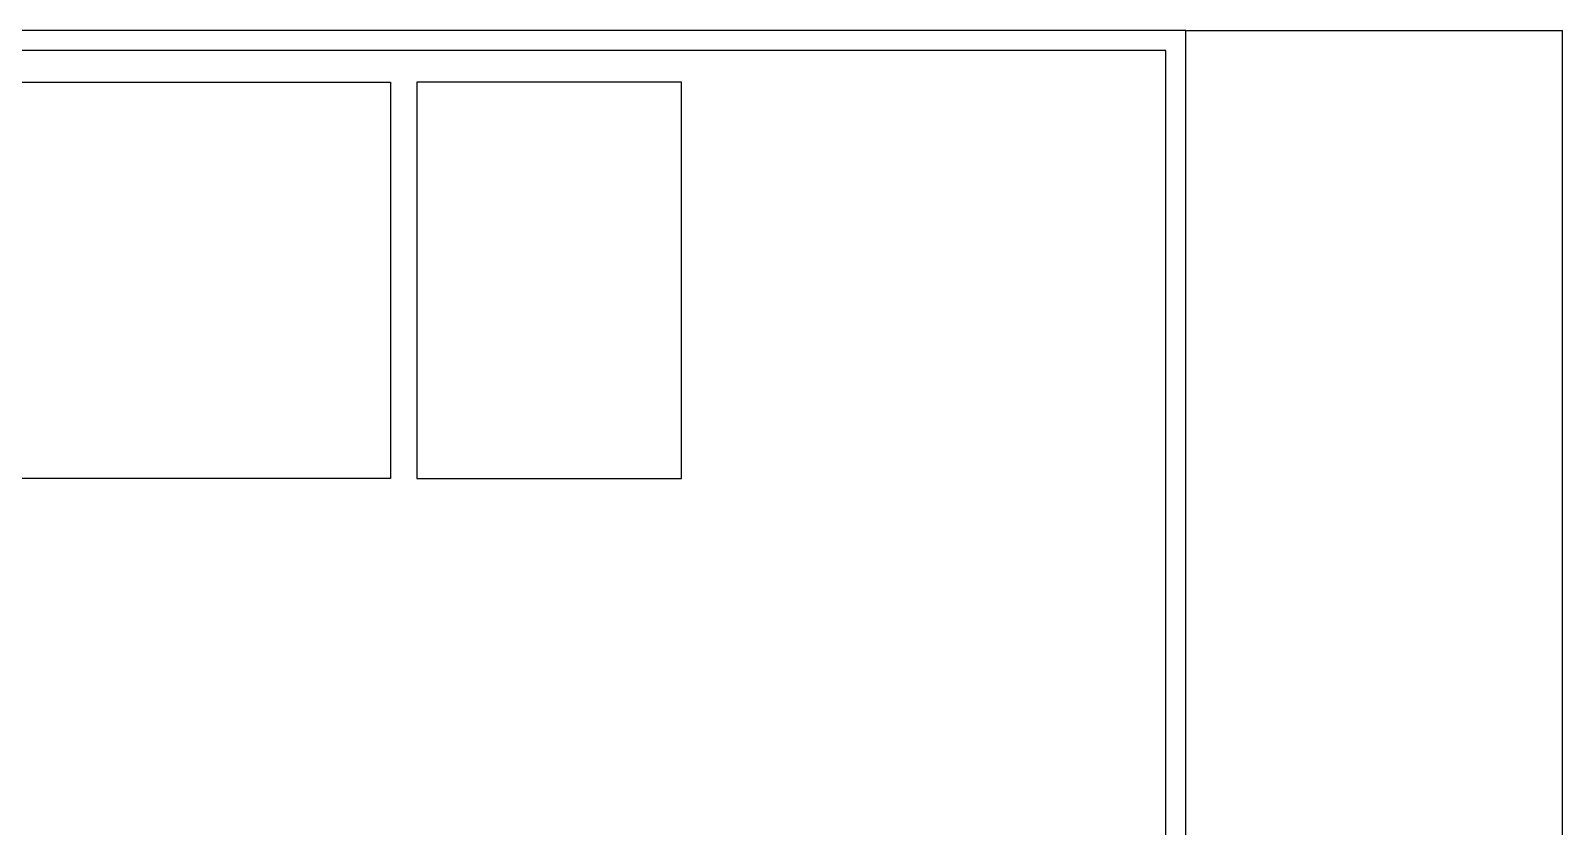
# Model space of a CAD drawing. Header units: millimetres. Extents: x 2474 to 13490, y 3748 to 6960.
# Drawn here: x 3430 to 4589, y 5861 to 6463 of the extents above; entities that cross this region are included whole.
import ezdxf

# ---------------------------------------------------------------- set-up
doc = ezdxf.new("R2010")
doc.units = ezdxf.units.MM
for name, color, linetype in [('2', 2, 'Continuous'), ('6', 6, 'Continuous'), ('Parede', 5, 'Continuous')]:
    doc.layers.add(name, color=color, linetype=linetype)

msp = doc.modelspace()

# ---------------------------------------------------------------- linework, layer by layer
at = {"layer": '2'}
for p in [(4304.1, 6463.3), (4589.1, 3748.3)]:
    msp.add_line(p, (4589.1, 6463.3), dxfattribs=at)
at = {"layer": '6'}
for p, q in [((4304.1, 6463.3), (2474.1, 6463.3)), ((4304.1, 4033.3), (4304.1, 6463.3)), ((4289.1, 6448.3), (2489.1, 6448.3)), ((4289.1, 4048.3), (4289.1, 6448.3))]:
    msp.add_line(p, q, dxfattribs=at)
at = {"layer": 'Parede'}
for p, q in [((3002.6, 6424.3), (3702.6, 6424.3)), ((3702.6, 6424.3), (3702.6, 6124.3)), ((3722.6, 6424.3), (3722.6, 6124.3)), ((3922.6, 6424.3), (3722.6, 6424.3)), ((3922.6, 6124.3), (3922.6, 6424.3)), ((3702.6, 6124.3), (3002.6, 6124.3)), ((3722.6, 6124.3), (3922.6, 6124.3))]:
    msp.add_line(p, q, dxfattribs=at)

doc.saveas('drawing.dxf')
